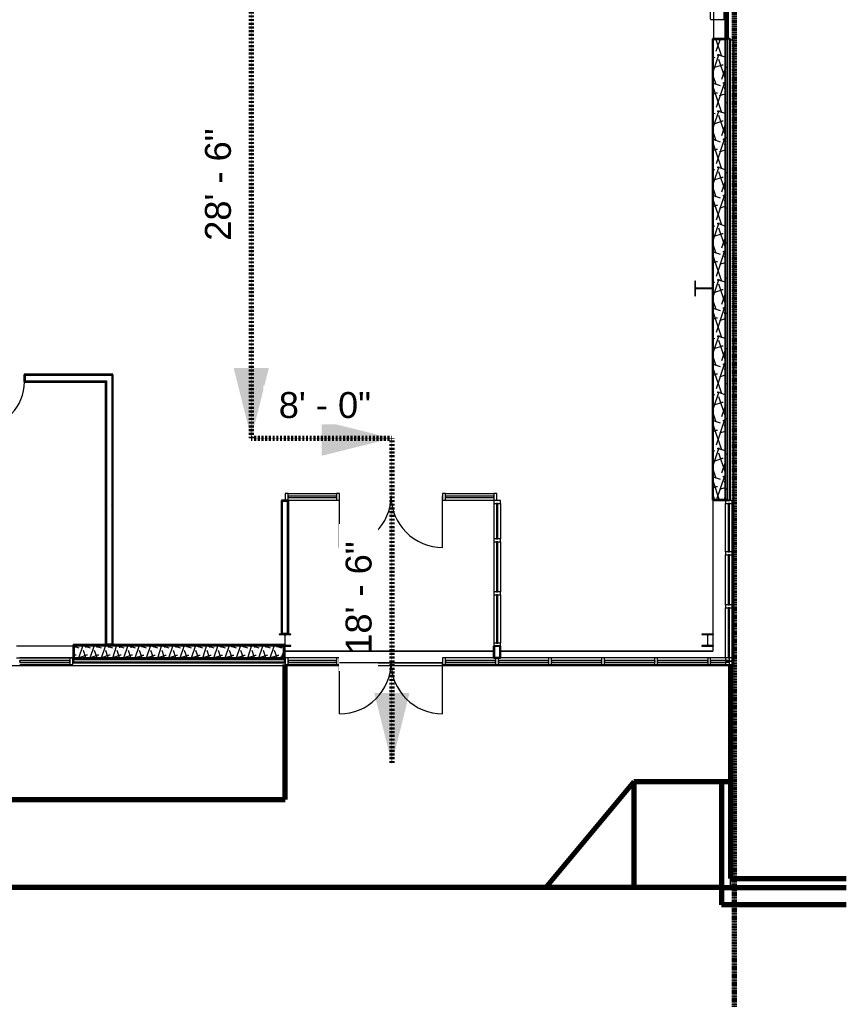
# Model space of a CAD drawing. Header units: inches. Extents: x 0 to 26364, y -23034 to 792.
# Drawn here: x 25800 to 26364, y -23034 to -22360 of the extents above; entities that cross this region are included whole.
import ezdxf

# ---------------------------------------------------------------- set-up
doc = ezdxf.new("R2010")
doc.units = ezdxf.units.IN
doc.header["$MEASUREMENT"] = 0
doc.linetypes.add('Dash', pattern=[0.25, 0.125, -0.125])
doc.linetypes.add('Hidden', pattern=[0.28125, 0.1875, -0.09375])
for name, color, linetype, lineweight in [('A-ANNO-IDEN', 131, 'Continuous', 9), ('A-ANNO-NOTE', 131, 'Continuous', 9), ('A-DOOR', 31, 'Continuous', 13), ('A-FLOR', 192, 'Continuous', 13), ('A-GENM', 13, 'Continuous', 13), ('A-GLAZ-CURT', 52, 'Continuous', 13), ('A-GLAZ-CWMG', 51, 'Continuous', 13), ('A-PROP-SBCK', 71, 'Hidden', 70), ('A-SITE-ROAD', 130, 'Continuous', 70), ('A-SITE-SWLK', 140, 'Continuous', 70), ('A-WALL', 113, 'Continuous', 13), ('A-WALL-PATT', 111, 'Continuous', 25), ('C-TOPO', 7, 'Continuous', 13), ('Conc', 7, 'Continuous', 70), ('EOP-PR', 4, 'Continuous', 70), ('I-WALL', 2, 'Continuous', 13), ('L-SITE-WALL', 31, 'Continuous', 13), ('S-BEAM', 12, 'Continuous', 13), ('S-COLS', 52, 'Continuous', 13)]:
    doc.layers.add(name, color=color, linetype=linetype, lineweight=lineweight)
doc.styles.add('Arial_1', font='arial.ttf', dxfattribs={"height": 17.703593})
pattern_1 = [(0, (0, 0), (61.44, 15.36), [2.534, -43.546, 2.534, -43.546, -245.76]), (0, (0, 0), (61.44, 15.36), [-92.16, 2.534, -89.626, 2.534, -43.546, -107.52]), (0, (0, 0), (61.44, 15.36), [-230.4, 2.534, -28.186, 2.534, -74.266]), (120, (23.04, 7.68), (-44.02215, 45.528601), [2.534, -43.546, 2.534, -43.546, -245.76]), (120, (23.04, 7.68), (-44.02215, 45.528601), [-92.16, 2.534, -89.626, 2.534, -43.546, -107.52]), (120, (23.04, 7.68), (-44.02215, 45.528601), [-230.4, 2.534, -28.186, 2.534, -74.266]), (240, (30.72, 38.4), (-17.41785, -60.888601), [2.534, -43.546, 2.534, -43.546, -245.76]), (240, (30.72, 38.4), (-17.41785, -60.888601), [-92.16, 2.534, -89.626, 2.534, -43.546, -107.52]), (240, (30.72, 38.4), (-17.41785, -60.888601), [-230.4, 2.534, -28.186, 2.534, -74.266])]
pattern_2 = [(161.57, (0.96, 0.96), (-7.6802237, -0.0009796), [0, -54.643, 6.067, 0]), (18.43, (-0.96, 0.96), (-7.6802237, 0.0009796), [0, -54.643, 6.067, 0]), (108.43, (0.96, 0.96), (3.8382953, -19.20136532), [18.211, -42.499]), (71.57, (-0.96, 0.96), (3.8382953, 19.20136532), [18.211, -42.499])]
pattern_3 = [(0, (0, 0), (30.72, 7.68), [2.534, -20.506, 2.534, -20.506, -122.88]), (0, (0, 0), (30.72, 7.68), [-46.08, 2.534, -43.546, 2.534, -20.506, -53.76]), (0, (0, 0), (30.72, 7.68), [-115.2, 2.534, -12.826, 2.534, -35.866]), (120, (11.52, 3.84), (-22.0110751, 22.7643004), [2.534, -20.506, 2.534, -20.506, -122.88]), (120, (11.52, 3.84), (-22.0110751, 22.7643004), [-46.08, 2.534, -43.546, 2.534, -20.506, -53.76]), (120, (11.52, 3.84), (-22.0110751, 22.7643004), [-115.2, 2.534, -12.826, 2.534, -35.866]), (240, (15.36, 19.2), (-8.7089249, -30.4443004), [2.534, -20.506, 2.534, -20.506, -122.88]), (240, (15.36, 19.2), (-8.7089249, -30.4443004), [-46.08, 2.534, -43.546, 2.534, -20.506, -53.76]), (240, (15.36, 19.2), (-8.7089249, -30.4443004), [-115.2, 2.534, -12.826, 2.534, -35.866])]
pattern_4 = [(0, (0, 0), (0, 24), []), (90, (0, 0), (-24, 1e-15), [])]
pattern_5 = [(45, (0, 0), (-19.00703, 19.00703), []), (45, (0, 28.8), (-19.00703, 19.00703), [])]

# ---------------------------------------------------------------- blocks, each defined once
blk = doc.blocks.new('Struct_Xcel_Sports Complex_rvt-1-Egress Plan')
at = {"layer": 'A-FLOR', "color": 7}
for p, q in [((26272.89, -22687.68), (26272.89, -22779.05)), ((26272.89, -22779.49), (26272.89, -22786.87)), ((26272.89, -22787.3), (26272.89, -22790.8)), ((26123.27, -22790.8), (25980.77, -22790.8)), ((26272.89, -22790.8), (26128.02, -22790.8))]:
    blk.add_line(p, q, dxfattribs=at)
at = {"layer": 'L-SITE-WALL', "color": 7}
for p, q in [((25980.77, -22790.8), (26123.27, -22790.8)), ((26128.02, -22790.8), (26272.89, -22790.8)), ((25981.02, -22798.8), (25836.02, -22798.8)), ((26088.45, -22798.8), (26018.08, -22798.8))]:
    blk.add_line(p, q, dxfattribs=at)
blk = doc.blocks.new('W-Wide Flange-Column - B2_E-V8-Egress Plan')
at = {"layer": 'S-COLS', "lineweight": 9}
h = blk.add_hatch(dxfattribs=at)
h.set_pattern_fill('FP_7', color=256, style=0, pattern_type=2)
h.set_pattern_definition([(225, (25980.89, -22783.178), (19.00703, -19.00703), []), (225, (25980.89, -22811.978), (19.00703, -19.00703), [])])
h.paths.add_polyline_path([(4, 4.13), (-4, 4.13), (-4, 3.69), (-0.84, 3.69), (-0.35, 3.49), (-0.14, 3), (-0.14, -3), (-0.35, -3.49), (-0.84, -3.69), (-4, -3.69), (-4, -4.12), (4, -4.12), (4, -3.69), (0.84, -3.69), (0.35, -3.49), (0.14, -3), (0.14, 3), (0.35, 3.49), (0.84, 3.69), (4, 3.69)], flags=0)
at = {"layer": 'S-COLS', "lineweight": 15}
for p, q in [((4, 4.13), (-4, 4.13)), ((-4, 4.13), (-4, 3.69)), ((-4, 3.69), (-0.84, 3.69)), ((-0.14, 3), (-0.14, -3)), ((0.14, -3), (0.14, 3)), ((0.84, 3.69), (4, 3.69)), ((4, 3.69), (4, 4.13)), ((-0.84, -3.69), (-4, -3.69)), ((-4, -3.69), (-4, -4.12)), ((-4, -4.12), (4, -4.12)), ((4, -3.69), (0.84, -3.69)), ((4, -4.12), (4, -3.69))]:
    blk.add_line(p, q, dxfattribs=at)
for centre, start, end in [((-0.84, 3), 0, 90), ((0.84, 3), 90, 180), ((-0.84, -3), 270, 0), ((0.84, -3), 180, 270)]:
    blk.add_arc(centre, 0.691, start, end, dxfattribs=at)
blk = doc.blocks.new('W-Wide Flange-Column - B2_D-1389335-Egress Plan')
at = {"layer": 'S-COLS', "lineweight": 9}
h = blk.add_hatch(dxfattribs=at)
h.set_pattern_fill('FP_9', color=256, style=0, pattern_type=2)
h.set_pattern_definition([(225, (26269.39, -22783.178), (19.00703, -19.00703), []), (225, (26269.39, -22811.978), (19.00703, -19.00703), [])])
h.paths.add_polyline_path([(-4, 4.13), (-4, 3.69), (-0.84, 3.69), (-0.35, 3.49), (-0.14, 3), (-0.14, -3), (-0.35, -3.49), (-0.84, -3.69), (-4, -3.69), (-4, -4.12), (4, -4.12), (4, -3.69), (0.84, -3.69), (0.35, -3.49), (0.14, -3), (0.14, 3), (0.35, 3.49), (0.84, 3.69), (4, 3.69), (4, 4.13)], flags=0)
at = {"layer": 'S-COLS', "lineweight": 15}
for p, q in [((4, 4.13), (-4, 4.13)), ((-4, 4.13), (-4, 3.69)), ((-4, 3.69), (-0.84, 3.69)), ((-0.14, 3), (-0.14, -3)), ((0.14, -3), (0.14, 3)), ((0.84, 3.69), (4, 3.69)), ((4, 3.69), (4, 4.13)), ((-0.84, -3.69), (-4, -3.69)), ((-4, -3.69), (-4, -4.12)), ((-4, -4.12), (4, -4.12)), ((4, -3.69), (0.84, -3.69)), ((4, -4.12), (4, -3.69))]:
    blk.add_line(p, q, dxfattribs=at)
for centre, start, end in [((-0.84, 3), 0, 90), ((0.84, 3), 90, 180), ((-0.84, -3), 270, 0), ((0.84, -3), 180, 270)]:
    blk.add_arc(centre, 0.691, start, end, dxfattribs=at)
blk = doc.blocks.new('Girt_C - 8_D-1409812-Egress Plan')
at = {"layer": 'S-BEAM'}
for p, q in [((26273.39, -22353.43), (26273.39, -22372.55)), ((26273.58, -22353.43), (26280.75, -22353.43)), ((26281.39, -22372.55), (26281.39, -22359.55))]:
    blk.add_line(p, q, dxfattribs=at)
blk = doc.blocks.new('Single-Flush - 32_ x 84_-489871-Egress Plan')
at = {"layer": 'A-DOOR'}
for p, q in [((14, 2.44), (14, 34.44)), ((16, 34.44), (14, 34.44)), ((16, 2.44), (16, 34.44)), ((16, 2.44), (14, 2.44))]:
    blk.add_line(p, q, dxfattribs=at)
at = {"layer": 'A-DOOR', "lineweight": 9}
blk.add_arc((16, 2.44), 32.07, 93.57587, 180, dxfattribs=at)
blk = doc.blocks.new('System Panel - INSULATED LOW-E GLAZING _SEE ELEVATIONS FOR U-FACTOR_ SHGC_ _ LT_-1142345-Egress Plan')
at = {"layer": 'A-GLAZ-CURT', "lineweight": 9}
for p, q in [((16.53125, 1.25), (-16.53125, 1.25)), ((-16.53125, 1.25), (-16.53125, 0.25)), ((-16.53125, 0.25), (16.53125, 0.25)), ((16.53125, 0.25), (16.53125, 1.25))]:
    blk.add_line(p, q, dxfattribs=at)
at = {"layer": 'A-GLAZ-CURT'}
for p, q in [((-16.53125, 0.25), (-16.53125, 1.25)), ((16.53125, 1.25), (-16.53125, 1.25)), ((-16.53125, 0.25), (16.53125, 0.25)), ((16.53125, 1.25), (16.53125, 0.25))]:
    blk.add_line(p, q, dxfattribs=at)
blk = doc.blocks.new('Door_Single_Storefront - one-1371400-Egress Plan')
at = {"layer": 'A-DOOR'}
blk.add_line((-17.59375, -35.1875), (-17.59375, 0), dxfattribs=at)
blk.add_arc((-17.59375, 0), 35.1875, 270, 0, dxfattribs=at)
blk = doc.blocks.new('Door_Single_Storefront - one-1371401-Egress Plan')
at = {"layer": 'A-DOOR'}
blk.add_line((-17.59375, 35.1875), (-17.59375, 0), dxfattribs=at)
blk.add_arc((-17.59375, 0), 35.1875, 360, 90, dxfattribs=at)
blk = doc.blocks.new('System Panel - INSULATED LOW-E GLAZING _SEE ELEVATIONS FOR U-FACTOR_ SHGC_ _ LT_-827454-Egress Plan')
at = {"layer": 'A-GLAZ-CURT', "lineweight": 9}
for p, q in [((17.09375, 1.25), (-17.09375, 1.25)), ((-17.09375, 1.25), (-17.09375, 0.25)), ((-17.09375, 0.25), (17.09375, 0.25)), ((17.09375, 0.25), (17.09375, 1.25))]:
    blk.add_line(p, q, dxfattribs=at)
at = {"layer": 'A-GLAZ-CURT'}
for p, q in [((-17.09375, 0.25), (-17.09375, 1.25)), ((17.09375, 1.25), (-17.09375, 1.25)), ((-17.09375, 0.25), (17.09375, 0.25)), ((17.09375, 1.25), (17.09375, 0.25))]:
    blk.add_line(p, q, dxfattribs=at)
blk = doc.blocks.new('Rectangular Mullion - Exterior 2_ x 4_5_-1305154-Egress Plan')
at = {"layer": 'A-GLAZ-CWMG'}
for p, q in [((26016.08, -22795.43), (25983.02, -22795.43)), ((26016.08, -22799.93), (25983.02, -22799.93))]:
    blk.add_line(p, q, dxfattribs=at)
blk = doc.blocks.new('Rectangular Mullion - Exterior 2_ x 4_5_-1305160-Egress Plan')
at = {"layer": 'A-GLAZ-CWMG'}
for p, q in [((26123.27, -22795.43), (26090.45, -22795.43)), ((26124.64, -22799.93), (26090.45, -22799.93))]:
    blk.add_line(p, q, dxfattribs=at)
blk = doc.blocks.new('Rectangular Mullion - Exterior 2_ x 4_5_-1135280-Egress Plan')
at = {"layer": 'A-GLAZ-CWMG'}
for p, q in [((26160.83, -22799.93), (26126.64, -22799.93)), ((26160.83, -22795.43), (26128.02, -22795.43))]:
    blk.add_line(p, q, dxfattribs=at)
blk = doc.blocks.new('Rectangular Mullion - Exterior 2_ x 4_5_-V12-Egress Plan')
at = {"layer": 'A-GLAZ-CWMG'}
for p, q in [((26197.02, -22795.43), (26162.83, -22795.43)), ((26197.02, -22799.93), (26162.83, -22799.93))]:
    blk.add_line(p, q, dxfattribs=at)
blk = doc.blocks.new('Rectangular Mullion - Exterior 2_ x 4_5_-1142350-Egress Plan')
at = {"layer": 'A-GLAZ-CWMG'}
for p, q in [((-2, 1.5), (0, 1.5)), ((-2, -3), (-2, 1.5)), ((0, 1.5), (0, -3)), ((0, -3), (-2, -3))]:
    blk.add_line(p, q, dxfattribs=at)
blk = doc.blocks.new('Rectangular Mullion - Exterior 2_ x 4_5_-1142353-Egress Plan')
at = {"layer": 'A-GLAZ-CWMG'}
for p, q in [((0, 1.5), (-2, 1.5)), ((-2, 1.5), (-2, -3)), ((0, -3), (0, 1.5)), ((-2, -3), (0, -3))]:
    blk.add_line(p, q, dxfattribs=at)
blk = doc.blocks.new('Rectangular Mullion - Exterior 2_ x 4_5_-1142343-Egress Plan')
at = {"layer": 'A-GLAZ-CWMG'}
for p, q in [((-1, 1.5), (1, 1.5)), ((-1, -3), (-1, 1.5)), ((1, 1.5), (1, -3)), ((1, -3), (-1, -3))]:
    blk.add_line(p, q, dxfattribs=at)
blk = doc.blocks.new('System Panel - INSULATED LOW-E GLAZING _SEE ELEVATIONS FOR U-FACTOR_ SHGC_ _ LT_-1274973-Egress Plan')
at = {"layer": 'A-GLAZ-CURT', "lineweight": 9}
for p, q in [((6.31, 1.25), (-6.31, 1.25)), ((-6.31, 1.25), (-6.31, 0.25)), ((-6.31, 0.25), (6.31, 0.25)), ((6.31, 0.25), (6.31, 1.25))]:
    blk.add_line(p, q, dxfattribs=at)
at = {"layer": 'A-GLAZ-CURT'}
for p, q in [((-6.31, 0.25), (-6.31, 1.25)), ((3.81, 1.25), (-6.31, 1.25)), ((-6.31, 0.25), (3.81, 0.25)), ((6.31, 1.06), (6.31, 0.5))]:
    blk.add_line(p, q, dxfattribs=at)
blk = doc.blocks.new('Rectangular Mullion - Exterior 2_ x 4_5_-1274971-Egress Plan')
at = {"layer": 'A-GLAZ-CWMG'}
for p, q in [((26281.52, -22795.43), (26271.39, -22795.43)), ((26281.52, -22799.93), (26271.39, -22799.93))]:
    blk.add_line(p, q, dxfattribs=at)
blk = doc.blocks.new('System Panel - INSULATED LOW-E GLAZING _SEE ELEVATIONS FOR U-FACTOR_ SHGC_ _ LT_-1142335-Egress Plan')
at = {"layer": 'A-GLAZ-CURT', "lineweight": 9}
for p, q in [((16.53125, -0.25), (-16.53125, -0.25)), ((-16.53125, -0.25), (-16.53125, -1.25)), ((-16.53125, -1.25), (16.53125, -1.25)), ((16.53125, -1.25), (16.53125, -0.25))]:
    blk.add_line(p, q, dxfattribs=at)
at = {"layer": 'A-GLAZ-CURT'}
for p, q in [((-16.53125, -1.25), (-16.53125, -0.25)), ((16.53125, -0.25), (-16.53125, -0.25)), ((-16.53125, -1.25), (16.53125, -1.25)), ((16.53125, -0.25), (16.53125, -1.25))]:
    blk.add_line(p, q, dxfattribs=at)
blk = doc.blocks.new('System Panel - INSULATED LOW-E GLAZING _SEE ELEVATIONS FOR U-FACTOR_ SHGC_ _ LT_-827433-Egress Plan')
at = {"layer": 'A-GLAZ-CURT', "lineweight": 9}
for p, q in [((17.09375, -0.25), (-17.09375, -0.25)), ((-17.09375, -0.25), (-17.09375, -1.25)), ((-17.09375, -1.25), (17.09375, -1.25)), ((17.09375, -1.25), (17.09375, -0.25))]:
    blk.add_line(p, q, dxfattribs=at)
at = {"layer": 'A-GLAZ-CURT'}
for p, q in [((-17.09375, -1.25), (-17.09375, -0.25)), ((17.09375, -0.25), (-17.09375, -0.25)), ((-17.09375, -1.25), (17.09375, -1.25)), ((17.09375, -0.25), (17.09375, -1.25))]:
    blk.add_line(p, q, dxfattribs=at)
blk = doc.blocks.new('Rectangular Mullion - Exterior 2_ x 4_5_-1135294-Egress Plan')
at = {"layer": 'A-GLAZ-CWMG'}
for p, q in [((26281.52, -22722.99), (26281.52, -22689.93)), ((26286.02, -22722.99), (26286.02, -22689.93))]:
    blk.add_line(p, q, dxfattribs=at)
blk = doc.blocks.new('Rectangular Mullion - Exterior 2_ x 4_5_-V13-Egress Plan')
at = {"layer": 'A-GLAZ-CWMG'}
for p, q in [((26281.52, -22795.37), (26281.52, -22761.18)), ((26286.02, -22795.37), (26286.02, -22761.18))]:
    blk.add_line(p, q, dxfattribs=at)
blk = doc.blocks.new('Rectangular Mullion - Exterior 2_ x 4_5_-1142339-Egress Plan')
at = {"layer": 'A-GLAZ-CWMG'}
for p, q in [((-2, 3), (0, 3)), ((-2, -1.5), (-2, 3)), ((0, 3), (0, -1.5)), ((0, -1.5), (-2, -1.5))]:
    blk.add_line(p, q, dxfattribs=at)
blk = doc.blocks.new('Rectangular Mullion - Exterior 2_ x 4_5_-1142342-Egress Plan')
at = {"layer": 'A-GLAZ-CWMG'}
for p, q in [((0, 3), (-2, 3)), ((-2, 3), (-2, -1.5)), ((0, -1.5), (0, 3)), ((-2, -1.5), (0, -1.5))]:
    blk.add_line(p, q, dxfattribs=at)
blk = doc.blocks.new('Rectangular Mullion - Exterior 2_ x 4_5_-1115231-Egress Plan')
at = {"layer": 'A-GLAZ-CWMG'}
for p, q in [((-1, 3), (1, 3)), ((-1, -1.5), (-1, 3)), ((1, 3), (1, -1.5)), ((1, -1.5), (-1, -1.5))]:
    blk.add_line(p, q, dxfattribs=at)
blk = doc.blocks.new('Rectangular Mullion - Exterior 2_ x 4_5_-769211-Egress Plan')
at = {"layer": 'A-GLAZ-CWMG'}
for p, q in [((26281.52, -22759.18), (26281.52, -22724.99)), ((26286.02, -22759.18), (26286.02, -22724.99))]:
    blk.add_line(p, q, dxfattribs=at)
blk = doc.blocks.new('Rectangular Mullion - Exterior 2_ x 4_5_-827464-Egress Plan')
at = {"layer": 'A-GLAZ-CWMG'}
for p, q in [((-1, 3), (1, 3)), ((-1, -1.5), (-1, 3)), ((1, 3), (1, -1.5)), ((1, -1.5), (-1, -1.5))]:
    blk.add_line(p, q, dxfattribs=at)
blk = doc.blocks.new('System Panel - INSULATED LOW-E GLAZING _SEE ELEVATIONS FOR U-FACTOR_ SHGC_ _ LT_-1142649-Egress Plan')
at = {"layer": 'A-GLAZ-CURT', "lineweight": 9}
for p, q in [((12.06, 1.25), (-12.06, 1.25)), ((-12.06, 1.25), (-12.06, 0.25)), ((-12.06, 0.25), (12.06, 0.25)), ((12.06, 0.25), (12.06, 1.25))]:
    blk.add_line(p, q, dxfattribs=at)
at = {"layer": 'A-GLAZ-CURT'}
for p, q in [((-12.06, 0.25), (-12.06, 1.25)), ((12.06, 1.25), (-12.06, 1.25)), ((-12.06, 0.25), (12.06, 0.25)), ((12.06, 1.25), (12.06, 0.25))]:
    blk.add_line(p, q, dxfattribs=at)
blk = doc.blocks.new('Rectangular Mullion - Exterior 2_ x 4_5_-1135311-Egress Plan')
at = {"layer": 'A-GLAZ-CWMG'}
for p, q in [((26123.39, -22752.24), (26123.39, -22785.3)), ((26127.89, -22752.24), (26127.89, -22785.3))]:
    blk.add_line(p, q, dxfattribs=at)
blk = doc.blocks.new('Rectangular Mullion - Exterior 2_ x 4_5_-769167-Egress Plan')
at = {"layer": 'A-GLAZ-CWMG'}
for p, q in [((26123.39, -22716.05), (26123.39, -22750.24)), ((26127.89, -22716.05), (26127.89, -22750.24))]:
    blk.add_line(p, q, dxfattribs=at)
blk = doc.blocks.new('Rectangular Mullion - Exterior 2_ x 4_5_-1142647-Egress Plan')
at = {"layer": 'A-GLAZ-CWMG'}
for p, q in [((26123.39, -22689.93), (26123.39, -22714.05)), ((26127.89, -22689.93), (26127.89, -22714.05))]:
    blk.add_line(p, q, dxfattribs=at)
blk = doc.blocks.new('Rectangular Mullion - Exterior 2_ x 4_5_-1142586-Egress Plan')
at = {"layer": 'A-GLAZ-CWMG'}
for p, q in [((-2, 1.5), (0, 1.5)), ((-2, -3), (-2, 1.5)), ((0, 1.5), (0, -3)), ((0, -3), (-2, -3))]:
    blk.add_line(p, q, dxfattribs=at)
blk = doc.blocks.new('Rectangular Mullion - Exterior 2_ x 4_5_-827470-Egress Plan')
at = {"layer": 'A-GLAZ-CWMG'}
for p, q in [((-1, 1.5), (1, 1.5)), ((-1, -3), (-1, 1.5)), ((1, 1.5), (1, -3)), ((1, -3), (-1, -3))]:
    blk.add_line(p, q, dxfattribs=at)
blk = doc.blocks.new('Rectangular Mullion - Exterior 2_ x 4_5_-1305234-Egress Plan')
at = {"layer": 'A-GLAZ-CWMG'}
for p, q in [((26090.45, -22683.18), (26123.52, -22683.18)), ((26090.45, -22687.68), (26123.52, -22687.68))]:
    blk.add_line(p, q, dxfattribs=at)
blk = doc.blocks.new('Rectangular Mullion - Exterior 2_ x 4_5_-1142359-Egress Plan')
at = {"layer": 'A-GLAZ-CWMG'}
for p, q in [((-2, 1.5), (0, 1.5)), ((-2, -3), (-2, 1.5)), ((0, 1.5), (0, -3)), ((0, -3), (-2, -3))]:
    blk.add_line(p, q, dxfattribs=at)
blk = doc.blocks.new('Girt_C - 8_D-1405500-Egress Plan')
at = {"layer": 'S-BEAM'}
for p, q in [((25108.39, -22787.3), (25074.08, -22787.3)), ((25348.77, -22787.3), (25348.52, -22787.3)), ((25395.89, -22787.3), (25349.83, -22787.3)), ((25455.3, -22787.3), (25407.89, -22787.3)), ((25509.39, -22787.3), (25460.92, -22787.3)), ((25517.89, -22787.3), (25512.89, -22787.3)), ((25559.02, -22787.3), (25521.39, -22787.3)), ((25601.14, -22787.3), (25564.64, -22787.3)), ((25643.27, -22787.3), (25606.77, -22787.3)), ((25683.02, -22787.3), (25648.89, -22787.3)), ((25836.27, -22787.3), (25797.58, -22787.3)), ((25074.08, -22795.3), (25112.52, -22795.3)), ((25348.52, -22795.3), (25348.77, -22795.3)), ((25349.83, -22795.3), (25509.39, -22795.3)), ((25512.89, -22795.3), (25517.89, -22795.3)), ((25521.39, -22795.3), (25683.02, -22795.3)), ((25797.58, -22795.3), (25836.27, -22795.3))]:
    blk.add_line(p, q, dxfattribs=at)
blk = doc.blocks.new('Rectangular Mullion - Exterior 2_ x 4_5_-1142587-Egress Plan')
at = {"layer": 'A-GLAZ-CWMG'}
for p, q in [((0, 1.5), (-2, 1.5)), ((-2, 1.5), (-2, -3)), ((0, -3), (0, 1.5)), ((-2, -3), (0, -3))]:
    blk.add_line(p, q, dxfattribs=at)
blk = doc.blocks.new('Rectangular Mullion - Exterior 2_ x 4_5_-1060760-Egress Plan')
at = {"layer": 'A-GLAZ-CWMG'}
for p, q in [((25834.02, -22795.43), (25799.83, -22795.43)), ((25834.02, -22799.93), (25799.83, -22799.93))]:
    blk.add_line(p, q, dxfattribs=at)
blk = doc.blocks.new('Girt_Z - 10_D-1236892-Egress Plan')
at = {"layer": 'S-BEAM'}
for p, q in [((26271.39, -22347.55), (26271.39, -22233.68)), ((26280.75, -22359.55), (26280.75, -22233.68)), ((26280.82, -22359.55), (26280.82, -22233.68)), ((26281.39, -22233.68), (26281.39, -22359.55)), ((26271.39, -22359.12), (26271.39, -22347.99)), ((26280.75, -22359.55), (26271.39, -22359.55)), ((26280.82, -22359.55), (26280.75, -22359.55)), ((26281.39, -22359.55), (26280.82, -22359.55))]:
    blk.add_line(p, q, dxfattribs=at)
blk = doc.blocks.new('Path of Travel - 02 Middle-1854302-Egress Plan')
at = {"layer": 'A-GENM', "linetype": 'Dash', "lineweight": 70}
blk.add_line((8.96, 0), (350.96, 0), dxfattribs=at)
blk = doc.blocks.new('Path of Travel - 02 Middle-1854360-Egress Plan')
at = {"layer": 'A-GENM', "linetype": 'Dash', "lineweight": 70}
blk.add_line((8.96, 0), (104.96, 0), dxfattribs=at)
blk = doc.blocks.new('Path of Travel - 02 Middle-1854480-Egress Plan')
at = {"layer": 'A-GENM', "linetype": 'Dash', "lineweight": 70}
blk.add_line((8.96, 0), (230.96, 0), dxfattribs=at)

msp = doc.modelspace()

# ---------------------------------------------------------------- hatches: boundary and pattern name
at = {"layer": 'A-ANNO-NOTE'}
for points in [[(25957.83, -22645.41), (25969.83, -22597.41), (25945.83, -22597.41)], [(26005.83, -22657.41), (26053.83, -22645.41), (26005.83, -22633.41)], [(26053.83, -22867.41), (26065.83, -22819.41), (26041.83, -22819.41)]]:
    msp.add_hatch(color=256, dxfattribs=at).paths.add_polyline_path(points, flags=0)
at = {"layer": 'A-WALL-PATT', "lineweight": 9}
h = msp.add_hatch(dxfattribs=at)
h.set_pattern_fill('FP_11', color=256, style=0, pattern_type=2)
h.set_pattern_definition(pattern_2)
h.paths.add_polyline_path([(26281.39, -22686.93), (26281.39, -22373.3), (26273.39, -22373.3), (26273.39, -22686.93)], flags=0)
h = msp.add_hatch(dxfattribs=at)
h.set_pattern_fill('FP_13', color=256, style=0, pattern_type=2)
h.set_pattern_definition(pattern_3)
h.paths.add_polyline_path([(26281.39, -22686.93), (26281.89, -22686.93), (26281.89, -22373.3), (26281.39, -22373.3), (26281.39, -22569.16)], flags=0)
h = msp.add_hatch(dxfattribs=at)
h.set_pattern_fill('FP_14', color=256, style=0, pattern_type=2)
h.set_pattern_definition(pattern_4)
h.paths.add_polyline_path([(26282.89, -22686.93), (26282.89, -22373.3), (26281.89, -22373.3), (26281.89, -22686.93)], flags=0)
h = msp.add_hatch(dxfattribs=at)
h.set_pattern_fill('FP_10', color=256, style=0, pattern_type=2)
h.set_pattern_definition(pattern_1)
h.paths.add_polyline_path([(25858.39, -22606.8), (25859.02, -22606.8), (25859.02, -22606.18), (25803.52, -22606.18), (25803.52, -22604.37), (25802.89, -22604.37), (25802.89, -22606.8)], flags=0)
h.paths.add_polyline_path([(25770.89, -22606.8), (25770.89, -22604.37), (25770.27, -22604.37), (25770.27, -22606.18), (25744.52, -22606.18), (25744.52, -22606.8)], flags=0)
h = msp.add_hatch(dxfattribs=at)
h.set_pattern_fill('FP_10', color=256, style=0, pattern_type=2)
h.set_pattern_definition(pattern_1)
h.paths.add_polyline_path([(25862.64, -22786.68), (25863.27, -22786.68), (25863.27, -22602.55), (25862.64, -22602.55), (25862.64, -22786.05)], flags=0)
h = msp.add_hatch(dxfattribs=at)
h.set_pattern_fill('FP_10', color=256, style=0, pattern_type=2)
h.set_pattern_definition(pattern_1)
h.paths.add_polyline_path([(25862.64, -22786.68), (25862.64, -22786.05), (25859.02, -22786.05), (25859.02, -22606.8), (25858.39, -22606.8), (25858.39, -22786.68), (25859.02, -22786.68)], flags=0)
h = msp.add_hatch(dxfattribs=at)
h.set_pattern_fill('FP_11', color=256, style=0, pattern_type=2)
h.set_pattern_definition(pattern_2)
h.paths.add_polyline_path([(25837.02, -22795.3), (25980.02, -22795.3), (25980.02, -22787.3), (25837.02, -22787.3)], flags=0)
h = msp.add_hatch(dxfattribs=at)
h.set_pattern_fill('FP_10', color=256, style=0, pattern_type=2)
h.set_pattern_definition(pattern_1)
h.paths.add_polyline_path([(26123.89, -22795.43), (26128.02, -22795.43), (26128.02, -22787.3), (26127.39, -22787.3), (26127.39, -22794.8), (26123.89, -22794.8)], flags=0)
h = msp.add_hatch(dxfattribs=at)
h.set_pattern_fill('FP_13', color=256, style=0, pattern_type=2)
h.set_pattern_definition(pattern_3)
h.paths.add_polyline_path([(25837.58, -22795.8), (25980.02, -22795.8), (25980.02, -22795.3), (25837.02, -22795.3), (25837.02, -22795.8)], flags=0)
h = msp.add_hatch(dxfattribs=at)
h.set_pattern_fill('FP_14', color=256, style=0, pattern_type=2)
h.set_pattern_definition(pattern_4)
h.paths.add_polyline_path([(25980.02, -22796.8), (25980.02, -22795.8), (25837.02, -22795.8), (25837.02, -22796.8), (25977.95, -22796.8)], flags=0)
at = {"layer": 'S-COLS', "lineweight": 9}
h = msp.add_hatch(dxfattribs=at)
h.set_pattern_fill('FP_8', color=256, style=0, pattern_type=2)
h.set_pattern_definition(pattern_5)
h.paths.add_polyline_path([(26260.64, -22548.05), (26261.07, -22548.05), (26261.07, -22543.89), (26261.28, -22543.4), (26261.77, -22543.2), (26272.27, -22543.2), (26272.75, -22543.4), (26272.96, -22543.89), (26272.96, -22548.05), (26273.39, -22548.05), (26273.39, -22538.05), (26272.96, -22538.05), (26272.96, -22542.22), (26272.75, -22542.71), (26272.27, -22542.91), (26261.77, -22542.91), (26261.28, -22542.71), (26261.07, -22542.22), (26261.07, -22538.05), (26260.64, -22538.05)], flags=0)
h = msp.add_hatch(dxfattribs=at)
h.set_pattern_fill('FP_8', color=256, style=0, pattern_type=2)
h.set_pattern_definition(pattern_5)
h.paths.add_polyline_path([(26281.39, -22687.68), (26281.39, -22685.34), (26281.11, -22685.45), (26281, -22685.73), (26280.74, -22687.37), (26274.04, -22687.37), (26273.67, -22685.45), (26273.39, -22685.34), (26273.39, -22687.68)], flags=0)
h = msp.add_hatch(dxfattribs=at)
h.set_pattern_fill('FP_8', color=256, style=0, pattern_type=2)
h.set_pattern_definition(pattern_5)
h.paths.add_polyline_path([(25977.55, -22795.3), (25979.89, -22795.3), (25979.89, -22787.3), (25977.55, -22787.3), (25977.66, -22787.58), (25977.95, -22787.69), (25979.59, -22787.95), (25979.59, -22794.65), (25977.66, -22795.03)], flags=0)

# ---------------------------------------------------------------- linework, layer by layer
at = {"layer": 'A-PROP-SBCK'}
msp.add_line((26287.52, -20555.01), (26287.52, -23033.97), dxfattribs=at)
at = {"layer": 'A-SITE-ROAD'}
for p, q in [((26218.89, -22880.07), (26158.89, -22952.07)), ((26284.89, -22880.07), (26218.89, -22880.07)), ((26218.89, -22880.07), (26218.89, -22952.07)), ((26158.89, -22952.07), (23703.9, -22952.07)), ((26278.89, -22952.07), (26158.89, -22952.07))]:
    msp.add_line(p, q, dxfattribs=at)
at = {"layer": 'A-SITE-SWLK'}
for p, q in [((25981.02, -22892.07), (25981.02, -22799.93)), ((26284.89, -22799.93), (26284.89, -22946.07)), ((24244.02, -22892.07), (25981.02, -22892.07))]:
    msp.add_line(p, q, dxfattribs=at)
at = {"layer": 'A-WALL', "lineweight": 25}
for p, q in [((26281.89, -22233.74), (26281.89, -22372.24)), ((26283.47, -22372.24), (26283.47, -22233.74)), ((26272.64, -22372.55), (26272.64, -22687.68)), ((26284.7, -22372.55), (26272.64, -22372.55)), ((26281.89, -22372.24), (26283.47, -22372.24)), ((26284.7, -22687.68), (26284.7, -22372.55)), ((26272.64, -22687.68), (26284.7, -22687.68)), ((25980.59, -22786.55), (25836.27, -22786.55)), ((25836.27, -22786.55), (25836.27, -22798.62)), ((25980.77, -22798.62), (25980.77, -22787.3)), ((25836.27, -22798.62), (25980.77, -22798.62))]:
    msp.add_line(p, q, dxfattribs=at)
at = {"layer": 'A-WALL', "lineweight": 9}
for p, q in [((26273.39, -22686.93), (26273.39, -22373.3)), ((26282.89, -22373.3), (26273.39, -22373.3)), ((26281.39, -22686.93), (26281.39, -22373.3)), ((26281.89, -22686.93), (26281.89, -22373.3)), ((26282.89, -22687.68), (26282.89, -22372.55)), ((26284.39, -22687.68), (26284.39, -22372.55)), ((25803.52, -22602.55), (25803.52, -22606.18)), ((25862.64, -22602.55), (25803.52, -22602.55)), ((25803.52, -22606.18), (25859.02, -22606.18)), ((25859.02, -22606.18), (25859.02, -22786.05)), ((25862.64, -22602.55), (25862.64, -22786.05)), ((26273.39, -22686.93), (26282.89, -22686.93)), ((25979.14, -22778.43), (25979.14, -22688.55)), ((25982.64, -22688.55), (25979.14, -22688.55)), ((25982.64, -22778.43), (25982.64, -22688.55)), ((25979.14, -22778.43), (25982.64, -22778.43)), ((25837.02, -22787.3), (25837.02, -22796.8)), ((25976.89, -22787.3), (25837.02, -22787.3)), ((25862.64, -22786.05), (25859.02, -22786.05)), ((25980.02, -22796.8), (25980.02, -22787.3)), ((26123.89, -22787.3), (26123.89, -22794.8)), ((26127.39, -22787.3), (26127.39, -22794.8)), ((26123.89, -22794.8), (26127.39, -22794.8)), ((25980.77, -22796.8), (25836.27, -22796.8)), ((25980.77, -22798.3), (25836.27, -22798.3)), ((25980.02, -22795.3), (25837.02, -22795.3)), ((25980.02, -22795.8), (25837.02, -22795.8))]:
    msp.add_line(p, q, dxfattribs=at)
at = {"layer": 'C-TOPO'}
for p, q in [((25981.02, -22892.07), (25981.02, -22799.93)), ((25981.02, -22799.93), (25981.02, -22892.07)), ((26018.08, -22798.8), (26088.45, -22798.8)), ((26088.45, -22798.8), (26018.08, -22798.8)), ((26284.89, -22799.93), (26284.89, -22952.07)), ((26284.89, -22952.07), (26284.89, -22799.93)), ((24244.02, -22892.07), (25981.02, -22892.07)), ((25981.02, -22892.07), (24244.02, -22892.07)), ((26363.97, -22952.07), (23703.9, -22952.07)), ((26284.89, -22952.07), (23703.9, -22952.07)), ((26284.89, -22952.07), (26363.97, -22952.07))]:
    msp.add_line(p, q, dxfattribs=at)
at = {"layer": 'Conc'}
for p in [(26278.89, -22880.07), (26363.97, -22964.07)]:
    msp.add_line(p, (26278.89, -22964.07), dxfattribs=at)
at = {"layer": 'EOP-PR'}
for p, q in [((26284.89, -22946.07), (26363.97, -22946.07)), ((26278.89, -22952.07), (26363.97, -22952.07))]:
    msp.add_line(p, q, dxfattribs=at)
at = {"layer": 'I-WALL', "lineweight": 25}
for p, q in [((25863.27, -22601.93), (25802.89, -22601.93)), ((25802.89, -22601.93), (25802.89, -22606.8)), ((25863.27, -22786.68), (25863.27, -22601.93)), ((25802.89, -22606.8), (25858.39, -22606.8)), ((25858.39, -22606.8), (25858.39, -22786.68)), ((25978.52, -22687.93), (25978.52, -22779.05)), ((25983.27, -22687.93), (25978.52, -22687.93)), ((25983.27, -22779.05), (25983.27, -22687.93)), ((25858.39, -22786.68), (25863.27, -22786.68)), ((26128.02, -22787.3), (26123.27, -22787.3)), ((26123.27, -22787.3), (26123.27, -22795.43)), ((26128.02, -22795.43), (26128.02, -22787.3)), ((26123.27, -22795.43), (26128.02, -22795.43))]:
    msp.add_line(p, q, dxfattribs=at)
at = {"layer": 'L-SITE-WALL'}
for p, q in [((26284.89, -22687.93), (26284.89, -22373.55)), ((26286.89, -22373.55), (26284.89, -22373.55)), ((26286.89, -22373.55), (26286.89, -22800.8)), ((26286.89, -22800.8), (25244.39, -22800.8)), ((25836.02, -22798.8), (25981.02, -22798.8)), ((26018.08, -22798.8), (26088.45, -22798.8))]:
    msp.add_line(p, q, dxfattribs=at)
at = {"layer": 'S-COLS', "lineweight": 15}
for p, q in [((26261.07, -22538.05), (26260.64, -22538.05)), ((26260.64, -22538.05), (26260.64, -22548.05)), ((26261.07, -22542.22), (26261.07, -22538.05)), ((26273.39, -22538.05), (26272.96, -22538.05)), ((26272.96, -22538.05), (26272.96, -22542.22)), ((26273.39, -22548.05), (26273.39, -22538.05)), ((26261.07, -22548.05), (26261.07, -22543.89)), ((26272.27, -22542.91), (26261.77, -22542.91)), ((26261.77, -22543.2), (26272.27, -22543.2)), ((26272.96, -22543.89), (26272.96, -22548.05)), ((26260.64, -22548.05), (26261.07, -22548.05)), ((26272.96, -22548.05), (26273.39, -22548.05)), ((26273.39, -22685.34), (26273.39, -22687.68)), ((26274.04, -22687.37), (26273.78, -22685.73)), ((26281, -22685.73), (26280.74, -22687.37)), ((26281.39, -22687.68), (26281.39, -22685.34)), ((26273.39, -22687.68), (26281.39, -22687.68)), ((26280.74, -22687.37), (26274.04, -22687.37)), ((25977.94, -22787.69), (25979.59, -22787.95)), ((25979.59, -22787.95), (25979.59, -22794.65)), ((25979.89, -22795.3), (25979.89, -22787.3)), ((25979.59, -22794.65), (25977.94, -22794.91)), ((25977.55, -22795.3), (25979.89, -22795.3))]:
    msp.add_line(p, q, dxfattribs=at)
for centre, radius, start, end in [((26261.77, -22542.22), 0.691, 180, 270), ((26261.77, -22543.89), 0.691, 90, 180), ((26272.27, -22542.22), 0.691, 270, 0), ((26272.27, -22543.89), 0.691, 0, 90), ((26273.39, -22685.73), 0.39, 0, 90), ((26281.39, -22685.73), 0.39, 90, 180), ((25977.94, -22787.3), 0.39, 180, 270), ((25977.94, -22795.3), 0.39, 90, 180)]:
    msp.add_arc(centre, radius, start, end, dxfattribs=at)

# ---------------------------------------------------------------- block references
at = {"layer": 'A-DOOR', "rotation": 180}
for name, p in [('Single-Flush - 32_ x 84_-489871-Egress Plan', (25786.89, -22604.37)), ('Door_Single_Storefront - one-1371401-Egress Plan', (26070.86, -22684.68)), ('Door_Single_Storefront - one-1371401-Egress Plan', (26070.86, -22798.43))]:
    msp.add_blockref(name, p, dxfattribs=at)
at = {"layer": 'A-DOOR'}
for p in [(26035.67, -22684.68), (26035.67, -22798.43)]:
    msp.add_blockref('Door_Single_Storefront - one-1371400-Egress Plan', p, dxfattribs=at)
at = {"layer": 'A-GENM', "rotation": 270}
for name, p in [('Path of Travel - 02 Middle-1854302-Egress Plan', (25957.83, -22294.45)), ('Path of Travel - 02 Middle-1854480-Egress Plan', (26053.83, -22636.45))]:
    msp.add_blockref(name, p, dxfattribs=at)
at = {"layer": 'A-GENM'}
msp.add_blockref('Path of Travel - 02 Middle-1854360-Egress Plan', (25948.87, -22645.41), dxfattribs=at)
at = {"layer": 'A-GLAZ-CURT'}
for name, p, rotation in [('System Panel - INSULATED LOW-E GLAZING _SEE ELEVATIONS FOR U-FACTOR_ SHGC_ _ LT_-1142345-Egress Plan', (25999.55, -22684.68), 180), ('System Panel - INSULATED LOW-E GLAZING _SEE ELEVATIONS FOR U-FACTOR_ SHGC_ _ LT_-1142345-Egress Plan', (26106.98, -22684.68), 180), ('System Panel - INSULATED LOW-E GLAZING _SEE ELEVATIONS FOR U-FACTOR_ SHGC_ _ LT_-1142649-Egress Plan', (26126.39, -22701.99), 90), ('System Panel - INSULATED LOW-E GLAZING _SEE ELEVATIONS FOR U-FACTOR_ SHGC_ _ LT_-1142335-Egress Plan', (26284.52, -22706.46), 270), ('System Panel - INSULATED LOW-E GLAZING _SEE ELEVATIONS FOR U-FACTOR_ SHGC_ _ LT_-827454-Egress Plan', (26126.39, -22733.15), 90), ('System Panel - INSULATED LOW-E GLAZING _SEE ELEVATIONS FOR U-FACTOR_ SHGC_ _ LT_-827433-Egress Plan', (26284.52, -22742.08), 270), ('System Panel - INSULATED LOW-E GLAZING _SEE ELEVATIONS FOR U-FACTOR_ SHGC_ _ LT_-1142345-Egress Plan', (26126.39, -22768.77), 90), ('System Panel - INSULATED LOW-E GLAZING _SEE ELEVATIONS FOR U-FACTOR_ SHGC_ _ LT_-827433-Egress Plan', (26284.52, -22778.27), 270)]:
    msp.add_blockref(name, p, dxfattribs=dict(at, rotation=rotation))
for name, p in [('System Panel - INSULATED LOW-E GLAZING _SEE ELEVATIONS FOR U-FACTOR_ SHGC_ _ LT_-827454-Egress Plan', (25816.92, -22798.43)), ('System Panel - INSULATED LOW-E GLAZING _SEE ELEVATIONS FOR U-FACTOR_ SHGC_ _ LT_-1142345-Egress Plan', (25999.55, -22798.43)), ('System Panel - INSULATED LOW-E GLAZING _SEE ELEVATIONS FOR U-FACTOR_ SHGC_ _ LT_-827454-Egress Plan', (26107.55, -22798.43)), ('System Panel - INSULATED LOW-E GLAZING _SEE ELEVATIONS FOR U-FACTOR_ SHGC_ _ LT_-827454-Egress Plan', (26143.73, -22798.43)), ('System Panel - INSULATED LOW-E GLAZING _SEE ELEVATIONS FOR U-FACTOR_ SHGC_ _ LT_-827454-Egress Plan', (26179.92, -22798.43)), ('System Panel - INSULATED LOW-E GLAZING _SEE ELEVATIONS FOR U-FACTOR_ SHGC_ _ LT_-827454-Egress Plan', (26216.11, -22798.43)), ('System Panel - INSULATED LOW-E GLAZING _SEE ELEVATIONS FOR U-FACTOR_ SHGC_ _ LT_-827454-Egress Plan', (26252.3, -22798.43)), ('System Panel - INSULATED LOW-E GLAZING _SEE ELEVATIONS FOR U-FACTOR_ SHGC_ _ LT_-1274973-Egress Plan', (26277.7, -22798.43))]:
    msp.add_blockref(name, p, dxfattribs=at)
at = {"layer": 'A-GLAZ-CWMG', "extrusion": (0, 0, -1)}
for name, p in [('Rectangular Mullion - Exterior 2_ x 4_5_-1142586-Egress Plan', (-25981.02, -22684.68)), ('Rectangular Mullion - Exterior 2_ x 4_5_-827470-Egress Plan', (-26017.08, -22684.68)), ('Rectangular Mullion - Exterior 2_ x 4_5_-827470-Egress Plan', (-26089.45, -22684.68))]:
    msp.add_blockref(name, p, dxfattribs=at)
at = {"layer": 'A-GLAZ-CWMG'}
for name, p in [('Rectangular Mullion - Exterior 2_ x 4_5_-1305234-Egress Plan', (-107.44, 0)), ('Rectangular Mullion - Exterior 2_ x 4_5_-1305234-Egress Plan', (0, 0)), ('Rectangular Mullion - Exterior 2_ x 4_5_-1142587-Egress Plan', (26125.52, -22684.68)), ('Rectangular Mullion - Exterior 2_ x 4_5_-1142647-Egress Plan', (0, 0)), ('Rectangular Mullion - Exterior 2_ x 4_5_-1135294-Egress Plan', (0, 0)), ('Rectangular Mullion - Exterior 2_ x 4_5_-769167-Egress Plan', (0, 0)), ('Rectangular Mullion - Exterior 2_ x 4_5_-769211-Egress Plan', (0, 0)), ('Rectangular Mullion - Exterior 2_ x 4_5_-1135311-Egress Plan', (0, 0)), ('Rectangular Mullion - Exterior 2_ x 4_5_-V13-Egress Plan', (0, 0)), ('Rectangular Mullion - Exterior 2_ x 4_5_-1060760-Egress Plan', (0, 0)), ('Rectangular Mullion - Exterior 2_ x 4_5_-1305154-Egress Plan', (0, 0)), ('Rectangular Mullion - Exterior 2_ x 4_5_-1305160-Egress Plan', (0, 0)), ('Rectangular Mullion - Exterior 2_ x 4_5_-1135280-Egress Plan', (0, 0)), ('Rectangular Mullion - Exterior 2_ x 4_5_-V12-Egress Plan', (0, 0)), ('Rectangular Mullion - Exterior 2_ x 4_5_-V12-Egress Plan', (36.19, 0)), ('Rectangular Mullion - Exterior 2_ x 4_5_-V12-Egress Plan', (72.37, 0)), ('Rectangular Mullion - Exterior 2_ x 4_5_-1274971-Egress Plan', (0, 0))]:
    msp.add_blockref(name, p, dxfattribs=at)
at = {"layer": 'A-GLAZ-CWMG', "extrusion": (0, 0, -1)}
for name, p, rotation in [('Rectangular Mullion - Exterior 2_ x 4_5_-1142586-Egress Plan', (-26126.39, -22687.93), 90), ('Rectangular Mullion - Exterior 2_ x 4_5_-827470-Egress Plan', (-26126.39, -22715.05), 90), ('Rectangular Mullion - Exterior 2_ x 4_5_-827464-Egress Plan', (-26284.52, -22723.99), 270), ('Rectangular Mullion - Exterior 2_ x 4_5_-827470-Egress Plan', (-26126.39, -22751.24), 90), ('Rectangular Mullion - Exterior 2_ x 4_5_-1115231-Egress Plan', (-26284.52, -22760.18), 270), ('Rectangular Mullion - Exterior 2_ x 4_5_-1142359-Egress Plan', (-25836.02, -22798.43), 180), ('Rectangular Mullion - Exterior 2_ x 4_5_-1142343-Egress Plan', (-26017.08, -22798.43), 180), ('Rectangular Mullion - Exterior 2_ x 4_5_-1142343-Egress Plan', (-26089.45, -22798.43), 180), ('Rectangular Mullion - Exterior 2_ x 4_5_-1142343-Egress Plan', (-26125.64, -22798.43), 180), ('Rectangular Mullion - Exterior 2_ x 4_5_-1142343-Egress Plan', (-26161.83, -22798.43), 180), ('Rectangular Mullion - Exterior 2_ x 4_5_-1142343-Egress Plan', (-26198.02, -22798.43), 180), ('Rectangular Mullion - Exterior 2_ x 4_5_-1142343-Egress Plan', (-26234.2, -22798.43), 180), ('Rectangular Mullion - Exterior 2_ x 4_5_-1142343-Egress Plan', (-26270.39, -22798.43), 180), ('Rectangular Mullion - Exterior 2_ x 4_5_-1115231-Egress Plan', (-26284.52, -22796.37), 270), ('Rectangular Mullion - Exterior 2_ x 4_5_-1142339-Egress Plan', (-26284.52, -22799.93), 270), ('Rectangular Mullion - Exterior 2_ x 4_5_-1142350-Egress Plan', (-26286.02, -22798.43), 180)]:
    msp.add_blockref(name, p, dxfattribs=dict(at, rotation=rotation))
at = {"layer": 'A-GLAZ-CWMG'}
for name, p, rotation in [('Rectangular Mullion - Exterior 2_ x 4_5_-1142342-Egress Plan', (26284.52, -22687.93), 89.99999999999997), ('Rectangular Mullion - Exterior 2_ x 4_5_-1142587-Egress Plan', (26126.39, -22787.3), 270), ('Rectangular Mullion - Exterior 2_ x 4_5_-1142353-Egress Plan', (25981.02, -22798.43), 180)]:
    msp.add_blockref(name, p, dxfattribs=dict(at, rotation=rotation))
at = {"layer": 'S-BEAM'}
for name in ['Girt_Z - 10_D-1236892-Egress Plan', 'Girt_C - 8_D-1409812-Egress Plan', 'Girt_C - 8_D-1405500-Egress Plan']:
    msp.add_blockref(name, (0, 0), dxfattribs=at)
at = {"layer": 'S-COLS', "rotation": 180}
for name, p in [('W-Wide Flange-Column - B2_E-V8-Egress Plan', (25980.89, -22783.18)), ('W-Wide Flange-Column - B2_D-1389335-Egress Plan', (26269.39, -22783.18))]:
    msp.add_blockref(name, p, dxfattribs=at)

# ---------------------------------------------------------------- texts
at = {"layer": 'A-ANNO-IDEN', "insert": (25926.25, -22472.15), "char_height": 17.704, "width": 91.368, "attachment_point": 2, "rotation": 90, "line_spacing_factor": 0.938532, "style": 'Arial_1', "bg_fill": 3, "box_fill_scale": 1.25, "bg_fill_color": 0, "bg_fill_transparency": 0}
msp.add_mtext('28\' - 6"', dxfattribs=at)

# ---------------------------------------------------------------- next in the draw order: texts
at = {"layer": 'A-ANNO-IDEN', "insert": (26008.1, -22613.83), "char_height": 17.704, "width": 74.952, "attachment_point": 2, "line_spacing_factor": 0.938532, "style": 'Arial_1', "bg_fill": 3, "box_fill_scale": 1.25, "bg_fill_color": 0, "bg_fill_transparency": 0}
msp.add_mtext('8\' - 0"', dxfattribs=at)
at = {"layer": 'A-ANNO-IDEN', "insert": (26022.25, -22754.15), "char_height": 17.704, "width": 91.368, "attachment_point": 2, "rotation": 90, "line_spacing_factor": 0.938532, "style": 'Arial_1', "bg_fill": 3, "box_fill_scale": 1.25, "bg_fill_color": 0, "bg_fill_transparency": 0}
msp.add_mtext('18\' - 6"', dxfattribs=at)

# ---------------------------------------------------------------- next in the draw order: block references
at = {"lineweight": 5}
msp.add_blockref('Struct_Xcel_Sports Complex_rvt-1-Egress Plan', (0, 0), dxfattribs=at)

doc.saveas('drawing.dxf')
